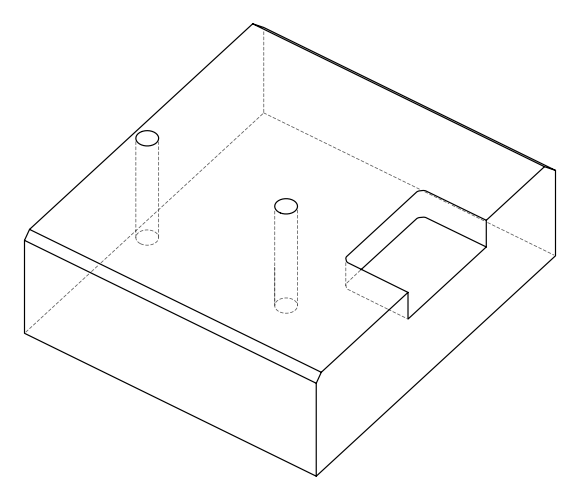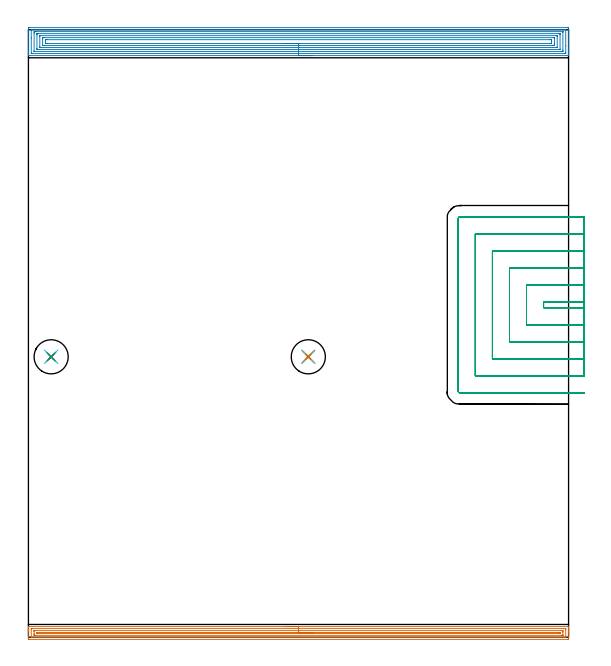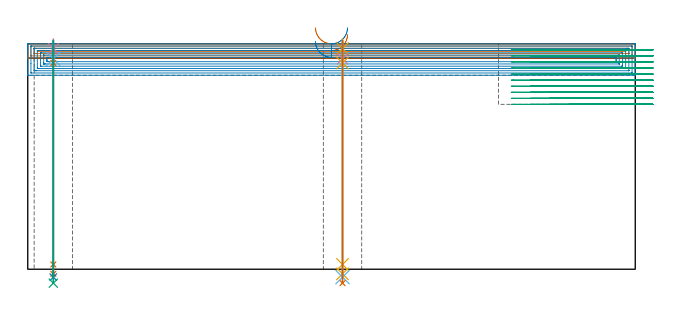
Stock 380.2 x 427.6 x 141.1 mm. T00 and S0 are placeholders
(PLAN: 13 operations, 10 tool changes, 73.2 min)
(1 AREA_MILL | FG_CHAMFER_SURFACE | UGT0205_001 | 12.34 min | 15398 mm3)
(2 AREA_MILL_1 | FG_CHAMFER_SURFACE_1 | UGT0205_001 | 21.68 min | 73775 mm3)
(3 MILL_SLOT | SLOT_PARTIAL_RECTANGULAR | NXT0201_012 | Follow Part, ap 4, ae 75% | 35.28 min | 452526 mm3)
(4 SPOT_DRILL | STEP1HOLE | NXT0321_9005460120000 | 0.05 min | 191 mm3)
(5 SPOT_DRILL_1 | STEP1HOLE_1 | NXT0321_9005460120000 | 0.05 min | 172 mm3)
(6 DRILL_BLIND_HOLE_INTO_CENTER | STEP1HOLE | UGT0301_185 | 0.05 min | 196 mm3)
(7 GUN_DRILL_THROUGH_HOLE | STEP1HOLE | UGT0307_002 | 0.64 min | 3706 mm3)
(8 SPADE_DRILL_TO_ENLARGE_THROUGH_HOLE | STEP1HOLE | UGT0306_006 | 0.59 min | 22488 mm3)
(9 DRILL_TO_ENLARGE_THROUGH_HOLE | STEP1HOLE | UGT0301_057 | 0.61 min | 37199 mm3)
(10 DRILL_BLIND_HOLE_INTO_CENTER_1 | STEP1HOLE_1 | UGT0301_185 | 0.05 min | 180 mm3)
(11 GUN_DRILL_THROUGH_HOLE_1 | STEP1HOLE_1 | UGT0307_002 | 0.64 min | 3708 mm3)
(12 SPADE_DRILL_TO_ENLARGE_THROUGH_HOLE_1 | STEP1HOLE_1 | UGT0306_006 | 0.59 min | 22489 mm3)
(13 DRILL_TO_ENLARGE_THROUGH_HOLE_1 | STEP1HOLE_1 | UGT0301_057 | 0.61 min | 37198 mm3)
(TOOL UGT0205_001 | Chamfer Mill 20 x 3 x 45 deg. | D20 FL50 Z2)
(TOOL NXT0201_012 | ENDMILL 16mm [2P460-1600-NA 1630] | D16 FL38 Z6)
(TOOL NXT0321_9005460120000 | NC Spot Drill, 142deg, 12mm, Carbide, Uncoated | D12 PA142 FL30 Z2)
(TOOL UGT0301_185 | Twist Drill 6.3 mm | D6.3 PA118 FL61 Z2)
(TOOL UGT0307_002 | Gun Drill 6 mm | D6 PA130 FL24 Z1)
(TOOL UGT0306_006 | Spade Drill 15.5mm | D15.5 PA132 FL10 Z2)
(TOOL UGT0301_057 | Twist Drill 24 mm | D24 PA118 FL160 Z2)
(OP 1 AREA_MILL)
G17 G21 G94 G90
T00 M6
G54
G17 G0 G90 X180.1 Y7.5 S1061 M3
G43 Z151.1 H0
G94 G1 X180.138 Z150.228 F250.
X180.252 Z149.363
X180.441 Z148.512
X180.703 Z147.68
X181.037 Z146.874
X181.44 Z146.1
X181.908 Z145.364
X182.44 Z144.672
X183.029 Z144.029
X183.672 Z143.439
X184.364 Z142.908
X185.1 Z142.44
X185.874 Z142.037
X186.68 Z141.703
X187.512 Z141.441
X188.364 Z141.252
X189.228 Z141.138
X190.1 Z141.1
X380.023
X380.19 Y7.497 Z141.088
X380.192 Y7.473 Z141.064
X380.2 Y7.094 Z140.693
Y6.802 Z140.401
Y6.101 Z139.696
Y4.864 Z138.461
Y4.329 Z137.923
Y3.711 Z137.306
Y-0.719 Z132.879
X380.197 Y-0.986 Z132.611
X380.191 Y-1.492 Z132.106
X380.089 Y-1.495 Z132.103
X379.576 Y-1.5 Z132.1
X0.624
X0.111 Y-1.495 Z132.103
X0.009 Y-1.492 Z132.106
X0. Y-0.986 Z132.611
Y4.329 Z137.923
Y5.75 Z139.346
Y6.101 Z139.696
Y6.802 Z140.401
Y7.094 Z140.693
X0.007 Y7.473 Z141.064
X0.01 Y7.497 Z141.088
X0.177 Y7.5 Z141.1
X190.1
Y6.086 Z139.686
X378.011
X378.115 Y6.084 Z139.684
X378.166 Y6.082 Z139.682
X378.185 Y6.079 Z139.679
X378.19 Y6.067 Z139.667
X378.195 Y5.951 Z139.551
X378.2 Y5.693 Z139.293
X378.199 Y0.379 Z133.979
X378.192 Y-0.03 Z133.57
X378.19 Y-0.079 Z133.521
X378.172 Y-0.081 Z133.519
X378.118 Y-0.084 Z133.516
X378.008 Y-0.085 Z133.515
X377.789 Y-0.086 Z133.514
X2.189
X2.085 Y-0.084 Z133.516
X2.034 Y-0.082 Z133.518
X2.015 Y-0.079 Z133.521
X2.01 Y-0.067 Z133.533
X2.005 Y0.049 Z133.649
X2. Y0.307 Z133.907
X2.001 Y5.621 Z139.221
X2.008 Y6.03 Z139.63
X2.01 Y6.078 Z139.678
X2.028 Y6.081 Z139.681
X2.082 Y6.084 Z139.684
X2.192 Y6.085 Z139.685
X2.411 Y6.086 Z139.686
X190.1
Y4.672 Z138.272
X375.107 Y4.671 Z138.271
X375.657
X376.001 Y4.667 Z138.267
X376.115 Y4.665 Z138.265
X376.19 Y4.651 Z138.251
X376.195 Y4.526 Z138.126
X376.198 Y4.329 Z137.929
X376.2 Y4.132 Z137.732
Y3.443 Z137.043
Y1.671 Z135.271
Y1.474 Z135.074
X376.197 Y1.409 Z135.009
X376.192 Y1.357 Z134.957
X376.187 Y1.335 Z134.935
X376.173 Y1.333 Z134.933
X376.001 Y1.33 Z134.93
X375.453 Y1.329 Z134.929
X375.107 Y1.328 Z134.928
X5.092 Y1.329 Z134.929
X4.544
X4.199 Y1.333 Z134.933
X4.085 Y1.335 Z134.935
X4.01 Y1.348 Z134.948
X4.005 Y1.474 Z135.074
X4.002 Y1.671 Z135.271
X4. Y1.868 Z135.468
Y2.557 Z136.157
Y4.329 Z137.929
Y4.525 Z138.125
X4.003 Y4.591 Z138.191
X4.008 Y4.643 Z138.243
X4.013 Y4.665 Z138.265
X4.027 Y4.667 Z138.267
X4.199 Y4.67 Z138.27
X4.747 Y4.671 Z138.271
X5.092 Y4.672 Z138.272
X190.1
Y3.257 Z136.857
X374.026 Y3.256 Z136.856
X374.113 Y3.255 Z136.855
X374.18 Y3.251 Z136.851
X374.191 Y3.249 Z136.849
X374.194 Y3.241 Z136.841
X374.197 Y3.215 Z136.815
X374.199 Y3. Z136.6
X374.197 Y2.785 Z136.385
X374.194 Y2.759 Z136.359
X374.191 Y2.751 Z136.351
X374.18 Y2.749 Z136.349
X374.113 Y2.745 Z136.345
X374.026 Y2.743 Z136.343
X6.173
X6.087 Y2.745 Z136.345
X6.02 Y2.749 Z136.349
X6.009 Y2.751 Z136.351
X6.006 Y2.759 Z136.359
X6.003 Y2.785 Z136.385
X6.001 Y3. Z136.6
X6.003 Y3.215 Z136.815
X6.006 Y3.241 Z136.841
X6.009 Y3.249 Z136.849
X6.02 Y3.251 Z136.851
X6.087 Y3.255 Z136.855
X6.174 Y3.257 Z136.857
X190.1
X190.972 Z136.895
X191.836 Z137.009
X192.688 Z137.198
X193.52 Z137.46
X194.326 Z137.794
X195.1 Z138.197
X195.836 Z138.666
X196.528 Z139.197
X197.171 Z139.786
X197.76 Z140.429
X198.292 Z141.122
X198.76 Z141.857
X199.163 Z142.631
X199.497 Z143.437
X199.759 Z144.269
X199.948 Z145.121
X200.062 Z145.986
X200.1 Z146.857
G0 Z151.1
M5
M2
(OP 2 AREA_MILL_1)
G17 G21 G94 G90
T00 M6
G54
G17 G0 G90 X200.1 Y409.404 S1061 M3
G43 Z151.1 H0
Z151.096
G94 G1 X200.062 Z150.224 F250.
X199.948 Z149.359
X199.759 Z148.507
X199.497 Z147.675
X199.163 Z146.869
X198.76 Z146.096
X198.292 Z145.36
X197.761 Z144.668
X197.171 Z144.025
X196.528 Z143.435
X195.836 Z142.904
X195.1 Z142.435
X194.326 Z142.033
X193.52 Z141.699
X192.688 Z141.436
X191.837 Z141.248
X190.972 Z141.134
X190.1 Z141.096
X0.621 Y409.403 Z141.097
X0.177 Y409.406 Z141.094
X0.085 Y409.404 Z141.091
X0.004 Y409.423 Z141.068
X0.002 Y409.424 Z141.066
X0. Y409.436 Z141.055
Y409.823 Z140.676
Y410.12 Z140.38
Y410.822 Z139.673
Y412.06 Z138.437
Y412.596 Z137.898
Y413.216 Z137.28
Y428.567 Z121.93
X0.002 Y428.837 Z121.66
X0.01 Y429.092 Z121.406
X0.266 Y429.099 Z121.399
X379.576 Y429.1 Z121.4
X379.937 Y429.097 Z121.402
X380.19 Y429.092 Z121.406
X380.2 Y428.835 Z121.662
Y413.216 Z137.28
Y410.822 Z139.673
Y410.12 Z140.38
Y409.823 Z140.676
Y409.42 Z141.07
X380.114 Y409.41 Z141.086
X380.069 Y409.405 Z141.092
X380.026 Y409.406 Z141.094
X190.1 Y409.404 Z141.096
Y410.818 Z139.682
X2.417 Y410.816 Z139.684
X2.01 Y410.822 Z139.678
X2.001 Y411.229 Z139.271
X2. Y421.793 Z128.707
X2.001 Y427.2 Z123.3
X2.01 Y427.68 Z122.82
X2.405 Y427.686 Z122.814
X377.783
X378.19 Y427.68 Z122.82
X378.199 Y427.273 Z123.227
X378.2 Y416.403 Z134.097
X378.199 Y411.302 Z139.198
X378.19 Y410.822 Z139.678
X377.79 Y410.821 Z139.679
X190.1 Y410.818 Z139.682
Y412.233 Z138.267
X4.199 Y412.231 Z138.269
X4.076 Y412.233 Z138.267
X4.032 Y412.235 Z138.265
X4.015 Y412.236 Z138.264
X4.01 Y412.268 Z138.232
X4.005 Y412.399 Z138.101
X4.001 Y412.596 Z137.904
X4. Y425.215 Z125.285
X4.004 Y425.905 Z124.595
X4.008 Y426.095 Z124.405
X4.024 Y426.265 Z124.235
X4.199 Y426.267 Z124.233
X4.725 Y426.27 Z124.23
X5.092 Y426.271 Z124.229
X5.617 Y426.272 Z124.228
X376.001 Y426.271 Z124.229
X376.124 Y426.269 Z124.231
X376.168 Y426.267 Z124.233
X376.185 Y426.266 Z124.234
X376.19 Y426.233 Z124.267
X376.195 Y426.103 Z124.397
X376.199 Y425.905 Z124.595
X376.2 Y413.287 Z137.213
X376.196 Y412.596 Z137.904
X376.191 Y412.408 Z138.092
X376.174 Y412.242 Z138.258
X376.001 Y412.24 Z138.26
X375.471 Y412.236 Z138.264
X375.108 Y412.235 Z138.265
X374.578
X190.1 Y412.233 Z138.267
Y413.647 Z136.853
X6.718 Y413.645 Z136.855
X6.102 Y413.647 Z136.853
X6.033 Y413.649 Z136.851
X6.016 Y413.651 Z136.849
X6.01 Y413.665 Z136.835
X6.006 Y413.717 Z136.783
X6.002 Y413.93 Z136.57
X6. Y414.357 Z136.143
Y424.117 Z126.383
X6.003 Y424.568 Z125.932
X6.007 Y424.786 Z125.714
X6.01 Y424.839 Z125.661
X6.019 Y424.851 Z125.649
X6.044 Y424.852 Z125.648
X6.15 Y424.855 Z125.645
X6.88 Y424.857 Z125.643
X7.042
X373.482
X374.098 Y424.855 Z125.645
X374.167 Y424.853 Z125.647
X374.184 Y424.851 Z125.649
X374.19 Y424.837 Z125.663
X374.194 Y424.785 Z125.715
X374.198 Y424.572 Z125.928
X374.2 Y424.145 Z126.355
X374.199 Y413.934 Z136.566
X374.196 Y413.716 Z136.784
X374.192 Y413.662 Z136.838
X374.189 Y413.656 Z136.844
X374.181 Y413.653 Z136.847
X374.151 Y413.651 Z136.849
X374.047 Y413.649 Z136.851
X190.1 Y413.647 Z136.853
Y415.061 Z135.439
X8.668 Y415.059 Z135.441
X8.467 Y415.06 Z135.44
X8.065 Y415.065 Z135.435
X8.017 Y415.066 Z135.434
X8.01 Y415.075 Z135.425
X8.005 Y415.106 Z135.394
X8.002 Y415.164 Z135.336
X8.001 Y415.258 Z135.242
X8. Y415.921 Z134.579
X8.001 Y423.244 Z127.256
X8.003 Y423.409 Z127.091
X8.006 Y423.429 Z127.071
X8.008 Y423.434 Z127.066
X8.026 Y423.436 Z127.064
X8.132 Y423.441 Z127.059
X8.266 Y423.442 Z127.058
X8.467 Y423.443 Z127.057
X371.533
X371.733 Y423.442 Z127.058
X372.135 Y423.437 Z127.063
X372.183 Y423.436 Z127.064
X372.19 Y423.427 Z127.073
X372.195 Y423.396 Z127.104
X372.198 Y423.338 Z127.162
X372.199 Y423.244 Z127.256
X372.2 Y422.581 Z127.919
X372.199 Y415.258 Z135.242
X372.195 Y415.093 Z135.407
X372.192 Y415.074 Z135.426
X372.188 Y415.07 Z135.43
X372.161 Y415.068 Z135.432
X372.056 Y415.065 Z135.435
X371.926 Y415.063 Z135.437
X371.729
X190.1 Y415.061 Z135.439
Y416.475 Z134.025
X10.125 Y416.473 Z134.027
X10.054 Y416.475 Z134.025
X10.02 Y416.477 Z134.023
X10.01 Y416.48 Z134.02
X10.008 Y416.488 Z134.012
X10.002 Y416.596 Z133.904
X10. Y421.034 Z129.466
Y421.469 Z129.031
X10.002 Y421.919 Z128.581
X10.006 Y421.985 Z128.515
X10.01 Y422.019 Z128.481
X10.034 Y422.022 Z128.478
X10.173 Y422.025 Z128.475
X10.455 Y422.028 Z128.472
X10.785 Y422.029 Z128.471
X11.349
X370.075
X370.146 Y422.027 Z128.473
X370.18 Y422.025 Z128.475
X370.19 Y422.022 Z128.478
X370.192 Y422.014 Z128.486
X370.198 Y421.906 Z128.594
X370.2 Y417.468 Z133.032
Y417.033 Z133.467
X370.198 Y416.583 Z133.917
X370.193 Y416.517 Z133.983
X370.19 Y416.484 Z134.016
X370.164 Y416.483 Z134.017
X370.025 Y416.48 Z134.02
X369.745 Y416.478 Z134.022
X369.411 Y416.477 Z134.023
X190.1 Y416.475 Z134.025
Y417.889 Z132.611
X13.136 Y417.887 Z132.613
X12.273 Y417.89 Z132.61
X12.243 Y417.892 Z132.608
X12.01 Y417.92 Z132.58
X12.004 Y418.157 Z132.343
X12.001 Y418.807 Z131.693
X12. Y419.048 Z131.452
X12.001 Y419.695 Z130.805
Y419.934 Z130.566
X12.01 Y420.582 Z129.918
X12.214 Y420.61 Z129.89
X12.243 Y420.612 Z129.888
X13.103 Y420.615 Z129.885
X367.031
X367.927 Y420.612 Z129.888
X367.958 Y420.61 Z129.89
X368.19 Y420.582 Z129.918
X368.196 Y420.345 Z130.155
X368.199 Y419.695 Z130.805
X368.2 Y419.454 Z131.046
X368.199 Y418.807 Z131.693
Y418.568 Z131.932
X368.19 Y417.92 Z132.58
X367.983 Y417.895 Z132.605
X367.958 Y417.894 Z132.606
X367.092 Y417.892 Z132.608
X190.1 Y417.889 Z132.611
X189.228 Z132.649
X188.363 Z132.762
X187.512 Z132.951
X186.68 Z133.214
X185.874 Z133.547
X185.1 Z133.95
X184.364 Z134.419
X183.672 Z134.95
X183.029 Z135.54
X182.44 Z136.183
X181.908 Z136.875
X181.44 Z137.611
X181.037 Z138.384
X180.703 Z139.19
X180.441 Z140.022
X180.252 Z140.874
X180.138 Z141.739
X180.1 Z142.611
G0 Z151.1
M5
M2
(OP 3 MILL_SLOT)
G17 G21 G94 G90
T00 M6
G54
G17 G0 G90 X391.2 Y235.9 S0 M3
G43 Z151.1 H1
Z137.31
G94 G1 X388.2 F250.
X362.6 F500.
Y232.
X388.2
X391.2 F250.
Y247.9
X388.2
X350.6 F500.
Y220.
X388.2
X391.2 F250.
Y259.9
X388.2
X338.6 F500.
Y208.
X388.2
X391.2 F250.
Y271.9
X388.2
X326.6 F500.
Y196.
X388.2
X391.2 F250.
Y283.9
X388.2
X314.6 F500.
Y184.
X388.2
X391.2 F250.
Y295.9
X388.2
X303.8 F500.
G3 X302.6 Y294.7 R1.2
G1 Y173.2
G3 X303.8 Y172. R1.2
G1 X388.2
X391.2 F250.
G0 Y235.9 Z133.52
G1 X388.2
X362.6 F500.
Y232.
X388.2
X391.2 F250.
Y247.9
X388.2
X350.6 F500.
Y220.
X388.2
X391.2 F250.
Y259.9
X388.2
X338.6 F500.
Y208.
X388.2
X391.2 F250.
Y271.9
X388.2
X326.6 F500.
Y196.
X388.2
X391.2 F250.
Y283.9
X388.2
X314.6 F500.
Y184.
X388.2
X391.2 F250.
Y295.9
X388.2
X303.8 F500.
G3 X302.6 Y294.7 R1.2
G1 Y173.2
G3 X303.8 Y172. R1.2
G1 X388.2
X391.2 F250.
G0 Y235.9 Z129.73
G1 X388.2
X362.6 F500.
Y232.
X388.2
X391.2 F250.
Y247.9
X388.2
X350.6 F500.
Y220.
X388.2
X391.2 F250.
Y259.9
X388.2
X338.6 F500.
Y208.
X388.2
X391.2 F250.
Y271.9
X388.2
X326.6 F500.
Y196.
X388.2
X391.2 F250.
Y283.9
X388.2
X314.6 F500.
Y184.
X388.2
X391.2 F250.
Y295.9
X388.2
X303.8 F500.
G3 X302.6 Y294.7 R1.2
G1 Y173.2
G3 X303.8 Y172. R1.2
G1 X388.2
X391.2 F250.
G0 Y235.9 Z125.94
G1 X388.2
X362.6 F500.
Y232.
X388.2
X391.2 F250.
Y247.9
X388.2
X350.6 F500.
Y220.
X388.2
X391.2 F250.
Y259.9
X388.2
X338.6 F500.
Y208.
X388.2
X391.2 F250.
Y271.9
X388.2
X326.6 F500.
Y196.
X388.2
X391.2 F250.
Y283.9
X388.2
X314.6 F500.
Y184.
X388.2
X391.2 F250.
Y295.9
X388.2
X303.8 F500.
G3 X302.6 Y294.7 R1.2
G1 Y173.2
G3 X303.8 Y172. R1.2
G1 X388.2
X391.2 F250.
G0 Y235.9 Z122.15
G1 X388.2
X362.6 F500.
Y232.
X388.2
X391.2 F250.
Y247.9
X388.2
X350.6 F500.
Y220.
X388.2
X391.2 F250.
Y259.9
X388.2
X338.6 F500.
Y208.
X388.2
X391.2 F250.
Y271.9
X388.2
X326.6 F500.
Y196.
X388.2
X391.2 F250.
Y283.9
X388.2
X314.6 F500.
Y184.
X388.2
X391.2 F250.
Y295.9
X388.2
X303.8 F500.
G3 X302.6 Y294.7 R1.2
G1 Y173.2
G3 X303.8 Y172. R1.2
G1 X388.2
X391.2 F250.
G0 Y235.9 Z118.36
G1 X388.2
X362.6 F500.
Y232.
X388.2
X391.2 F250.
Y247.9
X388.2
X350.6 F500.
Y220.
X388.2
X391.2 F250.
Y259.9
X388.2
X338.6 F500.
Y208.
X388.2
X391.2 F250.
Y271.9
X388.2
X326.6 F500.
Y196.
X388.2
X391.2 F250.
Y283.9
X388.2
X314.6 F500.
Y184.
X388.2
X391.2 F250.
Y295.9
X388.2
X303.8 F500.
G3 X302.6 Y294.7 R1.2
G1 Y173.2
G3 X303.8 Y172. R1.2
G1 X388.2
X391.2 F250.
G0 Y235.9 Z114.57
G1 X388.2
X362.6 F500.
Y232.
X388.2
X391.2 F250.
Y247.9
X388.2
X350.6 F500.
Y220.
X388.2
X391.2 F250.
Y259.9
X388.2
X338.6 F500.
Y208.
X388.2
X391.2 F250.
Y271.9
X388.2
X326.6 F500.
Y196.
X388.2
X391.2 F250.
Y283.9
X388.2
X314.6 F500.
Y184.
X388.2
X391.2 F250.
Y295.9
X388.2
X303.8 F500.
G3 X302.6 Y294.7 R1.2
G1 Y173.2
G3 X303.8 Y172. R1.2
G1 X388.2
X391.2 F250.
G0 Y235.9 Z110.78
G1 X388.2
X362.6 F500.
Y232.
X388.2
X391.2 F250.
Y247.9
X388.2
X350.6 F500.
Y220.
X388.2
X391.2 F250.
Y259.9
X388.2
X338.6 F500.
Y208.
X388.2
X391.2 F250.
Y271.9
X388.2
X326.6 F500.
Y196.
X388.2
X391.2 F250.
Y283.9
X388.2
X314.6 F500.
Y184.
X388.2
X391.2 F250.
Y295.9
X388.2
X303.8 F500.
G3 X302.6 Y294.7 R1.2
G1 Y173.2
G3 X303.8 Y172. R1.2
G1 X388.2
X391.2 F250.
G0 Y235.9 Z106.99
G1 X388.2
X362.6 F500.
Y232.
X388.2
X391.2 F250.
Y247.9
X388.2
X350.6 F500.
Y220.
X388.2
X391.2 F250.
Y259.9
X388.2
X338.6 F500.
Y208.
X388.2
X391.2 F250.
Y271.9
X388.2
X326.6 F500.
Y196.
X388.2
X391.2 F250.
Y283.9
X388.2
X314.6 F500.
Y184.
X388.2
X391.2 F250.
Y295.9
X388.2
X303.8 F500.
G3 X302.6 Y294.7 R1.2
G1 Y173.2
G3 X303.8 Y172. R1.2
G1 X388.2
X391.2 F250.
G0 Y235.9 Z103.2
G1 X388.2
X362.6 F500.
Y232.
X388.2
X391.2 F250.
Y247.9
X388.2
X350.6 F500.
Y220.
X388.2
X391.2 F250.
Y259.9
X388.2
X338.6 F500.
Y208.
X388.2
X391.2 F250.
Y271.9
X388.2
X326.6 F500.
Y196.
X388.2
X391.2 F250.
Y283.9
X388.2
X314.6 F500.
Y184.
X388.2
X391.2 F250.
Y295.9
X388.2
X303.8 F500.
G3 X302.6 Y294.7 R1.2
G1 Y173.2
G3 X303.8 Y172. R1.2
G1 X388.2
X391.2 F250.
G0 Z151.1
M5
M2
(OP 4 SPOT_DRILL)
G17 G21 G94 G90
T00 M6
G54
G17 G0 G90 X16. Y197.4 S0 M3
G43 Z151.1 H0
G94 G81 G98 Z138.1 F250. R144.1
G80
M5
M2
(OP 5 SPOT_DRILL_1)
G17 G21 G94 G90
T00 M6
G54
G17 G0 G90 X197. Y197.4 S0 M3
G43 Z151.1 H0
G94 G81 G98 Z138.1 F250. R144.1
G80
M5
M2
(OP 6 DRILL_BLIND_HOLE_INTO_CENTER)
G17 G21 G94 G90
T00 M6
G54
G17 G0 G90 X16. Y197.4 S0 M3
G43 Z151.1 H0
G94 G81 G98 Z131.65 F250. R143.1
G80
M5
M2
(OP 7 GUN_DRILL_THROUGH_HOLE)
G17 G21 G94 G90
T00 M6
G54
G17 G0 G90 X16. Y197.4 M8
G43 Z151.1 H0
Z139.213
S716 M3
G94 G1 Z129.054 F125. M26
G4 X.084
Z3. F250.
G4 X.084
Z-2.899 F125.
G4 X.084
M5
M9
G0 Z139.213
Z151.1
M2
(OP 8 SPADE_DRILL_TO_ENLARGE_THROUGH_HOLE)
G17 G21 G94 G90
T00 M6
G54
G17 G0 G90 X16. Y197.4 S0 M3
G43 Z151.1 H0
G94 G73 G98 Z-4.951 F250. Q14.605 R143.1
G80
M5
M2
(OP 9 DRILL_TO_ENLARGE_THROUGH_HOLE)
G17 G21 G94 G90
T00 M6
G54
G17 G0 G90 X16. Y197.4 S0 M3
G43 Z151.1 H0
G94 G73 G98 Z-8.71 F250. Q21.401 R143.1
G80
M5
M2
(OP 10 DRILL_BLIND_HOLE_INTO_CENTER_1)
G17 G21 G94 G90
T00 M6
G54
G17 G0 G90 X197. Y197.4 S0 M3
G43 Z151.1 H0
G94 G81 G98 Z131.65 F250. R143.1
G80
M5
M2
(OP 11 GUN_DRILL_THROUGH_HOLE_1)
G17 G21 G94 G90
T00 M6
G54
G17 G0 G90 X197. Y197.4 M8
G43 Z151.1 H0
Z139.213
S716 M3
G94 G1 Z129.054 F125. M26
G4 X.084
Z3. F250.
G4 X.084
Z-2.899 F125.
G4 X.084
M5
M9
G0 Z139.213
Z151.1
M2
(OP 12 SPADE_DRILL_TO_ENLARGE_THROUGH_HOLE_1)
G17 G21 G94 G90
T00 M6
G54
G17 G0 G90 X197. Y197.4 S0 M3
G43 Z151.1 H0
G94 G73 G98 Z-4.951 F250. Q14.605 R143.1
G80
M5
M2
(OP 13 DRILL_TO_ENLARGE_THROUGH_HOLE_1)
G17 G21 G94 G90
T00 M6
G54
G17 G0 G90 X197. Y197.4 S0 M3
G43 Z151.1 H0
G94 G73 G98 Z-8.71 F250. Q21.401 R143.1
G80
M5
M2
